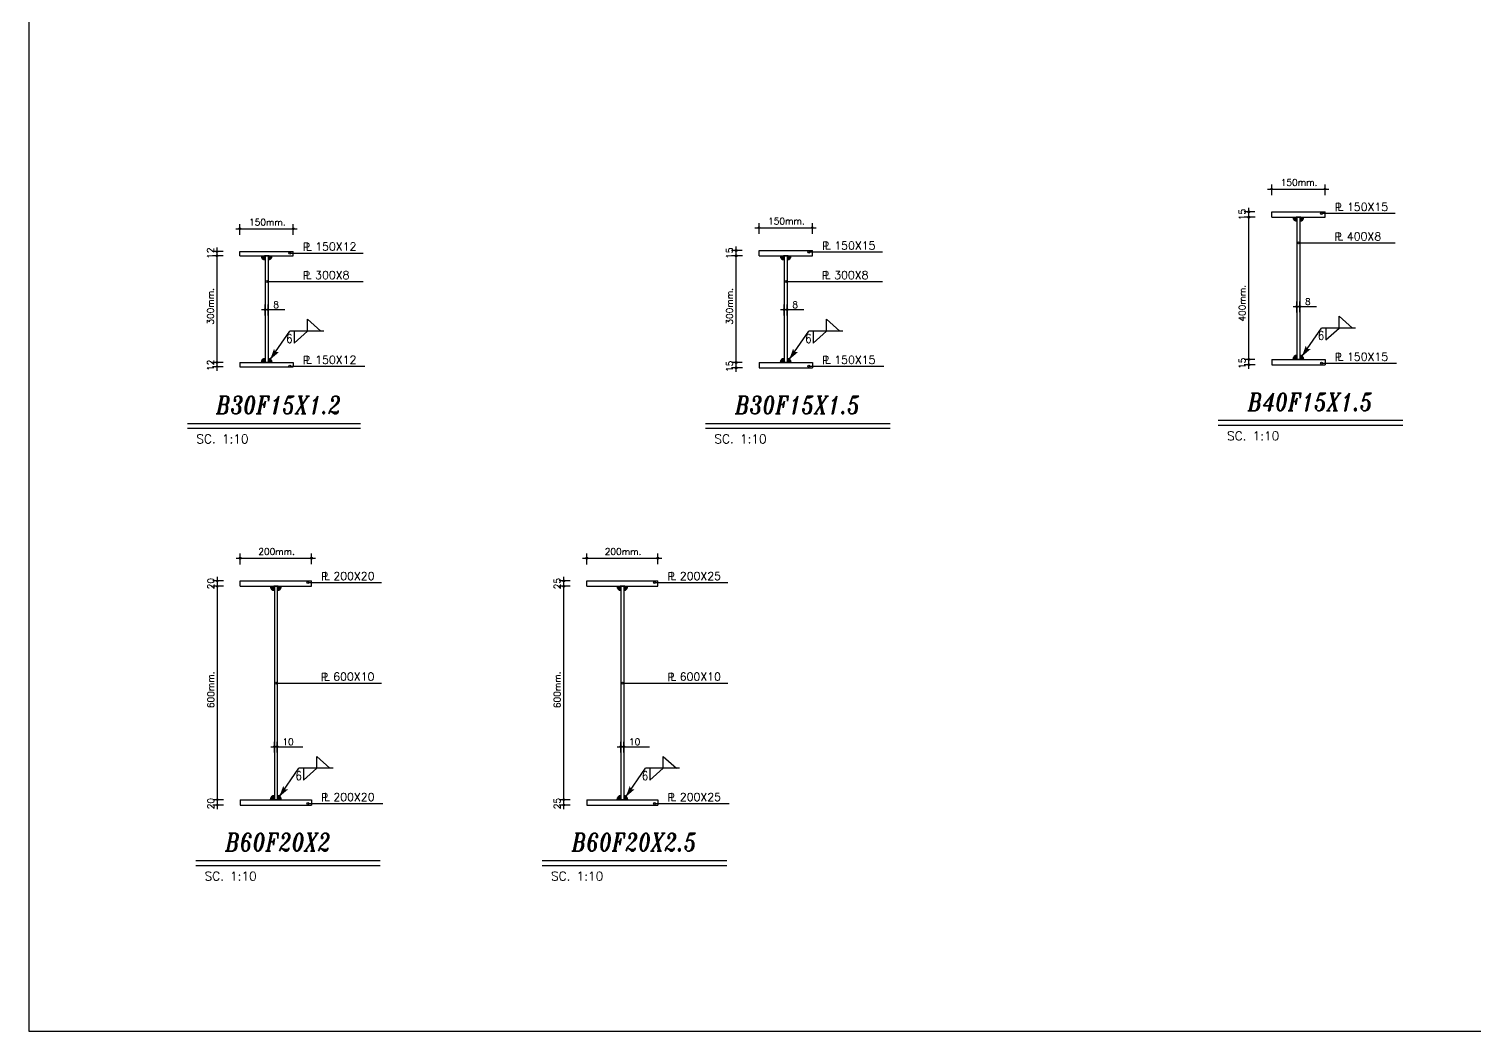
# Model space of a CAD drawing. Header units: inches. Extents: x 1387 to 2676, y -3554 to -2136.
# Drawn here: x 2491.36 to 2531.99, y -2533.6 to -2505.43 of the extents above; entities that cross this region are included whole.
import ezdxf

# ---------------------------------------------------------------- set-up
doc = ezdxf.new("R2010")
doc.units = ezdxf.units.IN
doc.header["$MEASUREMENT"] = 0
doc.linetypes.add('HIDDEN', pattern=[0.375, 0.25, -0.125])
for name, color, linetype in [('1', 1, 'Continuous'), ('1R', 1, 'Continuous'), ('3', 3, 'HIDDEN'), ('3G', 3, 'Continuous'), ('4C', 4, 'Continuous'), ('7', 7, 'Continuous'), ('TEXT-1', 3, 'Continuous')]:
    doc.layers.add(name, color=color, linetype=linetype)
doc.styles.add('ITALICT', font='italict')
doc.styles.add('ROMANS', font='ROMANS')

msp = doc.modelspace()

# ---------------------------------------------------------------- hatches: boundary and pattern name
at = {"layer": 'TEXT-1'}
for points in [[(2527.01178557, -2510.83315637, -0.4142135624), (2526.89702325, -2510.71839405), (2527.01178557, -2510.71839405)], [(2527.09178557, -2510.83315637, 0.4142135624), (2527.20654789, -2510.71839405), (2527.09178557, -2510.71839405)], [(2498.00270053, -2511.91996654, -0.4142135624), (2497.88793821, -2511.80520422), (2498.00270053, -2511.80520422)], [(2498.08270053, -2511.91996654, 0.4142135624), (2498.19746286, -2511.80520422), (2498.08270053, -2511.80520422)], [(2512.59710974, -2511.91996654, -0.4142135624), (2512.48234742, -2511.80520422), (2512.59710974, -2511.80520422)], [(2512.67710974, -2511.91996654, 0.4142135624), (2512.79187207, -2511.80520422), (2512.67710974, -2511.80520422)], [(2498.00270053, -2514.6904419, 0.4142135624), (2497.88793821, -2514.80520422), (2498.00270053, -2514.80520422)], [(2498.08270053, -2514.6904419, -0.4142135624), (2498.19746286, -2514.80520422), (2498.08270053, -2514.80520422)], [(2512.59710974, -2514.6904419, 0.4142135624), (2512.48234742, -2514.80520422), (2512.59710974, -2514.80520422)], [(2512.67710974, -2514.6904419, -0.4142135624), (2512.79187207, -2514.80520422), (2512.67710974, -2514.80520422)], [(2527.01178557, -2514.60363173, 0.4142135624), (2526.89702325, -2514.71839405), (2527.01178557, -2514.71839405)], [(2527.09178557, -2514.60363173, -0.4142135624), (2527.20654789, -2514.71839405), (2527.09178557, -2514.71839405)], [(2498.26177461, -2521.21111323, -0.4142135624), (2498.14701228, -2521.09635091), (2498.26177461, -2521.09635091)], [(2498.34177461, -2521.21111323, 0.4142135624), (2498.45653693, -2521.09635091), (2498.34177461, -2521.09635091)], [(2508.00445013, -2521.21111323, -0.4142135624), (2507.88968781, -2521.09635091), (2508.00445013, -2521.09635091)], [(2508.08445013, -2521.21111323, 0.4142135624), (2508.19921245, -2521.09635091), (2508.08445013, -2521.09635091)], [(2498.26177461, -2526.98158859, 0.4142135624), (2498.14701228, -2527.09635091), (2498.26177461, -2527.09635091)], [(2498.34177461, -2526.98158859, -0.4142135624), (2498.45653693, -2527.09635091), (2498.34177461, -2527.09635091)], [(2508.00445013, -2526.98158859, 0.4142135624), (2507.88968781, -2527.09635091), (2508.00445013, -2527.09635091)], [(2508.08445013, -2526.98158859, -0.4142135624), (2508.19921245, -2527.09635091), (2508.08445013, -2527.09635091)]]:
    msp.add_hatch(color=256, dxfattribs=at).paths.add_polyline_path(points)

# ---------------------------------------------------------------- linework, layer by layer
at = {"layer": '1'}
msp.add_lwpolyline([(2491.35906312, -2533.60296305), (2572.62741329, -2533.60296305), (2572.62741329, -2476.96996642), (2491.35906312, -2476.96996642)], close=True, dxfattribs=at)
at = {"layer": '1R'}
for p, q in [((2526.18638651, -2509.92740744), (2527.91310816, -2509.92740744)), ((2526.30178557, -2510.10265502), (2526.30178557, -2509.79898114)), ((2527.80178557, -2510.10137072), (2527.80178557, -2509.79769684)), ((2525.83205863, -2510.56839405), (2525.52838475, -2510.56839405)), ((2525.83334294, -2510.71839405), (2525.52966906, -2510.71839405)), ((2525.65809536, -2514.98404049), (2525.65809536, -2510.45707146)), ((2527.70451667, -2510.61076995), (2529.77016482, -2510.61076995)), ((2497.17730147, -2511.04421761), (2498.90402312, -2511.04421761)), ((2497.29270053, -2511.2194652), (2497.29270053, -2510.91579132)), ((2498.79270053, -2511.21818089), (2498.79270053, -2510.91450701)), ((2511.77171068, -2511.01421761), (2513.49843233, -2511.01421761)), ((2511.88710974, -2511.1894652), (2511.88710974, -2510.88579132)), ((2513.38710974, -2511.18818089), (2513.38710974, -2510.88450701)), ((2496.64901032, -2515.04085066), (2496.64901032, -2511.57388163)), ((2511.24341953, -2515.07085066), (2511.24341953, -2511.54388163)), ((2527.05340383, -2511.44074262), (2529.77016482, -2511.44074262)), ((2496.8229736, -2511.68520422), (2496.51929972, -2511.68520422)), ((2496.8242579, -2511.80520422), (2496.52058402, -2511.80520422)), ((2498.69543163, -2511.72758013), (2500.76107978, -2511.72758013)), ((2511.41738281, -2511.65520422), (2511.11370893, -2511.65520422)), ((2511.41866711, -2511.80520422), (2511.11499323, -2511.80520422)), ((2513.28984084, -2511.69758013), (2515.35548899, -2511.69758013)), ((2498.04431879, -2512.52755279), (2500.76107978, -2512.52755279)), ((2512.638728, -2512.52755279), (2515.35548899, -2512.52755279)), ((2498.00270053, -2513.48241682), (2498.00270053, -2513.17874294)), ((2498.08270053, -2513.48113252), (2498.08270053, -2513.17745864)), ((2512.59710974, -2513.48241682), (2512.59710974, -2513.17874294)), ((2512.67710974, -2513.48113252), (2512.67710974, -2513.17745864)), ((2527.01178557, -2513.39560665), (2527.01178557, -2513.09193277)), ((2527.09178557, -2513.39432235), (2527.09178557, -2513.09064847)), ((2497.89856667, -2513.31834501), (2498.55288478, -2513.31834501)), ((2512.49297588, -2513.31834501), (2513.14729399, -2513.31834501)), ((2526.9076517, -2513.23153484), (2527.56196982, -2513.23153484)), ((2498.14088799, -2514.72405501), (2498.69239604, -2513.92312735)), ((2499.65311802, -2513.92312735), (2498.69239604, -2513.92312735)), ((2512.7352972, -2514.72405501), (2513.28680525, -2513.92312735)), ((2514.24752723, -2513.92312735), (2513.28680525, -2513.92312735)), ((2527.14997303, -2514.63724483), (2527.70148107, -2513.83631718)), ((2528.66220305, -2513.83631718), (2527.70148107, -2513.83631718)), ((2496.8229736, -2514.80520422), (2496.51929972, -2514.80520422)), ((2511.41738281, -2514.80520422), (2511.11370893, -2514.80520422)), ((2525.83205863, -2514.71839405), (2525.52838475, -2514.71839405)), ((2527.70451667, -2514.824213), (2529.80905503, -2514.824213)), ((2496.8242579, -2514.92520422), (2496.52058402, -2514.92520422)), ((2498.69543163, -2514.91102318), (2500.79997, -2514.91102318)), ((2511.41866711, -2514.95520422), (2511.11499323, -2514.95520422)), ((2513.28984084, -2514.91102318), (2515.39437921, -2514.91102318)), ((2525.83334294, -2514.86839405), (2525.52966906, -2514.86839405)), ((2497.18637554, -2520.3053643), (2499.41309719, -2520.3053643)), ((2497.30177461, -2520.48061188), (2497.30177461, -2520.176938)), ((2499.30177461, -2520.47932758), (2499.30177461, -2520.1756537)), ((2506.92905106, -2520.3053643), (2509.15577272, -2520.3053643)), ((2507.04445013, -2520.48061188), (2507.04445013, -2520.176938)), ((2509.04445013, -2520.47932758), (2509.04445013, -2520.1756537)), ((2496.65808439, -2527.36199735), (2496.65808439, -2520.83502832)), ((2506.40075991, -2527.36199735), (2506.40075991, -2520.83502832)), ((2496.83204767, -2520.94635091), (2496.52837379, -2520.94635091)), ((2496.83333197, -2521.09635091), (2496.52965809, -2521.09635091)), ((2499.2045057, -2520.98872681), (2501.27015385, -2520.98872681)), ((2506.57472319, -2520.94635091), (2506.27104931, -2520.94635091)), ((2506.5760075, -2521.09635091), (2506.27233362, -2521.09635091)), ((2508.94718123, -2520.98872681), (2511.01282937, -2520.98872681)), ((2498.30339286, -2523.81869948), (2501.27015385, -2523.81869948)), ((2508.04606838, -2523.81869948), (2511.01282937, -2523.81869948)), ((2498.15764074, -2525.6094917), (2499.06195885, -2525.6094917)), ((2498.26177461, -2525.77356351), (2498.26177461, -2525.46988963)), ((2498.34177461, -2525.77227921), (2498.34177461, -2525.46860533)), ((2507.90031626, -2525.6094917), (2508.80463438, -2525.6094917)), ((2508.00445013, -2525.77356351), (2508.00445013, -2525.46988963)), ((2508.08445013, -2525.77227921), (2508.08445013, -2525.46860533)), ((2498.39996206, -2527.01520169), (2498.95147011, -2526.21427404)), ((2499.91219209, -2526.21427404), (2498.95147011, -2526.21427404)), ((2508.14263758, -2527.01520169), (2508.69414563, -2526.21427404)), ((2509.65486761, -2526.21427404), (2508.69414563, -2526.21427404)), ((2496.83204767, -2527.09635091), (2496.52837379, -2527.09635091)), ((2496.83333197, -2527.24635091), (2496.52965809, -2527.24635091)), ((2499.2045057, -2527.20216986), (2501.30904407, -2527.20216986)), ((2506.57472319, -2527.09635091), (2506.27104931, -2527.09635091)), ((2506.5760075, -2527.24635091), (2506.27233362, -2527.24635091)), ((2508.94718123, -2527.20216986), (2511.05171959, -2527.20216986))]:
    msp.add_line(p, q, dxfattribs=at)
at = {"layer": '3'}
for points in [[(2498.14088799, -2514.72405501), (2498.28786296, -2514.5129428), (2498.25110302, -2514.41862947)], [(2512.7352972, -2514.72405501), (2512.88227217, -2514.5129428), (2512.84551223, -2514.41862947)], [(2527.14997303, -2514.63724483), (2527.296948, -2514.42613263), (2527.26018806, -2514.33181929)], [(2527.14997303, -2514.63724483), (2527.296948, -2514.42613263), (2527.39815705, -2514.42787243)], [(2498.14088799, -2514.72405501), (2498.28786296, -2514.5129428), (2498.38907202, -2514.5146826)], [(2512.7352972, -2514.72405501), (2512.88227217, -2514.5129428), (2512.98348123, -2514.5146826)], [(2498.39996206, -2527.01520169), (2498.54693703, -2526.80408949), (2498.51017709, -2526.70977615)], [(2498.39996206, -2527.01520169), (2498.54693703, -2526.80408949), (2498.64814609, -2526.80582929)], [(2508.14263758, -2527.01520169), (2508.28961256, -2526.80408949), (2508.25285262, -2526.70977615)], [(2508.14263758, -2527.01520169), (2508.28961256, -2526.80408949), (2508.39082161, -2526.80582929)]]:
    msp.add_solid(points, dxfattribs=at)
at = {"layer": '3G'}
for p, q in [((2526.30178557, -2510.56839405), (2527.80178557, -2510.56839405)), ((2526.30178557, -2510.71839405), (2526.30178557, -2510.56839405)), ((2526.30178557, -2510.71839405), (2527.80178557, -2510.71839405)), ((2526.98156698, -2510.71839405), (2527.06156698, -2510.71839405)), ((2527.07445893, -2510.71839405), (2526.99445893, -2510.71839405)), ((2527.00737783, -2510.71839405), (2527.08737783, -2510.71839405)), ((2527.01178557, -2510.71839405), (2527.01178557, -2514.71839405)), ((2527.10026979, -2510.71839405), (2527.02026979, -2510.71839405)), ((2527.02911221, -2510.71839405), (2527.10911221, -2510.71839405)), ((2527.12200416, -2510.71839405), (2527.04200416, -2510.71839405)), ((2527.09178557, -2510.71839405), (2527.09178557, -2514.71839405)), ((2527.80178557, -2510.71839405), (2527.80178557, -2510.56839405)), ((2497.29270053, -2511.68520422), (2498.79270053, -2511.68520422)), ((2497.29270053, -2511.80520422), (2497.29270053, -2511.68520422)), ((2497.29270053, -2511.80520422), (2498.79270053, -2511.80520422)), ((2497.97248194, -2511.80520422), (2498.05248194, -2511.80520422)), ((2498.0653739, -2511.80520422), (2497.9853739, -2511.80520422)), ((2497.9982928, -2511.80520422), (2498.0782928, -2511.80520422)), ((2498.00270053, -2511.80520422), (2498.00270053, -2514.80520422)), ((2498.09118475, -2511.80520422), (2498.01118475, -2511.80520422)), ((2498.02002717, -2511.80520422), (2498.10002717, -2511.80520422)), ((2498.11291913, -2511.80520422), (2498.03291913, -2511.80520422)), ((2498.08270053, -2511.80520422), (2498.08270053, -2514.80520422)), ((2498.79270053, -2511.80520422), (2498.79270053, -2511.68520422)), ((2511.88710974, -2511.65520422), (2513.38710974, -2511.65520422)), ((2511.88710974, -2511.80520422), (2511.88710974, -2511.65520422)), ((2511.88710974, -2511.80520422), (2513.38710974, -2511.80520422)), ((2512.56689115, -2511.80520422), (2512.64689115, -2511.80520422)), ((2512.65978311, -2511.80520422), (2512.57978311, -2511.80520422)), ((2512.59270201, -2511.80520422), (2512.67270201, -2511.80520422)), ((2512.59710974, -2511.80520422), (2512.59710974, -2514.80520422)), ((2512.68559396, -2511.80520422), (2512.60559396, -2511.80520422)), ((2512.61443638, -2511.80520422), (2512.69443638, -2511.80520422)), ((2512.70732834, -2511.80520422), (2512.62732834, -2511.80520422)), ((2512.67710974, -2511.80520422), (2512.67710974, -2514.80520422)), ((2513.38710974, -2511.80520422), (2513.38710974, -2511.65520422)), ((2499.19106391, -2513.58899449), (2499.56576643, -2513.92399968)), ((2499.19106391, -2513.92399968), (2499.19106391, -2513.58899449)), ((2513.78547312, -2513.58899449), (2514.16017564, -2513.92399968)), ((2513.78547312, -2513.92399968), (2513.78547312, -2513.58899449)), ((2528.20014895, -2513.50218432), (2528.57485147, -2513.83718951)), ((2528.20014895, -2513.83718951), (2528.20014895, -2513.50218432)), ((2498.81733708, -2513.92225502), (2498.81733708, -2514.25726022)), ((2498.81733708, -2514.25726022), (2499.19203961, -2513.92225502)), ((2513.41174629, -2513.92225502), (2513.41174629, -2514.25726022)), ((2513.41174629, -2514.25726022), (2513.78644882, -2513.92225502)), ((2527.82642212, -2513.83544485), (2527.82642212, -2514.17045005)), ((2527.82642212, -2514.17045005), (2528.20112464, -2513.83544485)), ((2497.29270053, -2514.80520422), (2498.79270053, -2514.80520422)), ((2497.29270053, -2514.80520422), (2497.29270053, -2514.92520422)), ((2498.0653739, -2514.80520422), (2497.9853739, -2514.80520422)), ((2498.00748194, -2514.80520422), (2498.08748194, -2514.80520422)), ((2498.02002717, -2514.80520422), (2498.10002717, -2514.80520422)), ((2498.11291913, -2514.80520422), (2498.03291913, -2514.80520422)), ((2498.79270053, -2514.80520422), (2498.79270053, -2514.92520422)), ((2511.88710974, -2514.80520422), (2513.38710974, -2514.80520422)), ((2511.88710974, -2514.80520422), (2511.88710974, -2514.95520422)), ((2512.65978311, -2514.80520422), (2512.57978311, -2514.80520422)), ((2512.60189115, -2514.80520422), (2512.68189115, -2514.80520422)), ((2512.61443638, -2514.80520422), (2512.69443638, -2514.80520422)), ((2512.70732834, -2514.80520422), (2512.62732834, -2514.80520422)), ((2513.38710974, -2514.80520422), (2513.38710974, -2514.95520422)), ((2526.30178557, -2514.71839405), (2527.80178557, -2514.71839405)), ((2526.30178557, -2514.71839405), (2526.30178557, -2514.86839405)), ((2527.07445893, -2514.71839405), (2526.99445893, -2514.71839405)), ((2527.01656698, -2514.71839405), (2527.09656698, -2514.71839405)), ((2527.02911221, -2514.71839405), (2527.10911221, -2514.71839405)), ((2527.12200416, -2514.71839405), (2527.04200416, -2514.71839405)), ((2527.80178557, -2514.71839405), (2527.80178557, -2514.86839405)), ((2497.29270053, -2514.92520422), (2498.79270053, -2514.92520422)), ((2511.88710974, -2514.95520422), (2513.38710974, -2514.95520422)), ((2526.30178557, -2514.86839405), (2527.80178557, -2514.86839405)), ((2524.79985195, -2516.43087462), (2529.98790048, -2516.43087462)), ((2495.81795951, -2516.51768479), (2500.68565778, -2516.51768479)), ((2495.81795951, -2516.65209818), (2500.68565778, -2516.65209818)), ((2510.38517613, -2516.51768479), (2515.57322465, -2516.51768479)), ((2510.38517613, -2516.65209818), (2515.57322465, -2516.65209818)), ((2524.79985195, -2516.565288), (2529.98790048, -2516.565288)), ((2497.30177461, -2520.94635091), (2499.30177461, -2520.94635091)), ((2497.30177461, -2521.09635091), (2497.30177461, -2520.94635091)), ((2497.30177461, -2521.09635091), (2499.30177461, -2521.09635091)), ((2498.23155601, -2521.09635091), (2498.31155601, -2521.09635091)), ((2498.32444797, -2521.09635091), (2498.24444797, -2521.09635091)), ((2498.25736687, -2521.09635091), (2498.33736687, -2521.09635091)), ((2498.26177461, -2521.09635091), (2498.26177461, -2527.09635091)), ((2498.35025882, -2521.09635091), (2498.27025882, -2521.09635091)), ((2498.27910124, -2521.09635091), (2498.35910124, -2521.09635091)), ((2498.3719932, -2521.09635091), (2498.2919932, -2521.09635091)), ((2498.34177461, -2521.09635091), (2498.34177461, -2527.09635091)), ((2499.30177461, -2521.09635091), (2499.30177461, -2520.94635091)), ((2507.04445013, -2520.94635091), (2509.04445013, -2520.94635091)), ((2507.04445013, -2521.09635091), (2507.04445013, -2520.94635091)), ((2507.04445013, -2521.09635091), (2509.04445013, -2521.09635091)), ((2507.97423154, -2521.09635091), (2508.05423154, -2521.09635091)), ((2508.06712349, -2521.09635091), (2507.98712349, -2521.09635091)), ((2508.00004239, -2521.09635091), (2508.08004239, -2521.09635091)), ((2508.00445013, -2521.09635091), (2508.00445013, -2527.09635091)), ((2508.09293435, -2521.09635091), (2508.01293435, -2521.09635091)), ((2508.02177677, -2521.09635091), (2508.10177677, -2521.09635091)), ((2508.11466872, -2521.09635091), (2508.03466872, -2521.09635091)), ((2508.08445013, -2521.09635091), (2508.08445013, -2527.09635091)), ((2509.04445013, -2521.09635091), (2509.04445013, -2520.94635091)), ((2499.07641116, -2526.21340171), (2499.07641116, -2526.54840691)), ((2499.07641116, -2526.54840691), (2499.45111368, -2526.21340171)), ((2499.45013798, -2525.88014118), (2499.8248405, -2526.21514637)), ((2499.45013798, -2526.21514637), (2499.45013798, -2525.88014118)), ((2508.81908668, -2526.21340171), (2508.81908668, -2526.54840691)), ((2508.81908668, -2526.54840691), (2509.1937892, -2526.21340171)), ((2509.1928135, -2525.88014118), (2509.56751603, -2526.21514637)), ((2509.1928135, -2526.21514637), (2509.1928135, -2525.88014118)), ((2497.30177461, -2527.09635091), (2499.30177461, -2527.09635091)), ((2497.30177461, -2527.09635091), (2497.30177461, -2527.24635091)), ((2497.30177461, -2527.24635091), (2499.30177461, -2527.24635091)), ((2498.32444797, -2527.09635091), (2498.24444797, -2527.09635091)), ((2498.26655601, -2527.09635091), (2498.34655601, -2527.09635091)), ((2498.27910124, -2527.09635091), (2498.35910124, -2527.09635091)), ((2498.3719932, -2527.09635091), (2498.2919932, -2527.09635091)), ((2499.30177461, -2527.09635091), (2499.30177461, -2527.24635091)), ((2507.04445013, -2527.09635091), (2509.04445013, -2527.09635091)), ((2507.04445013, -2527.09635091), (2507.04445013, -2527.24635091)), ((2507.04445013, -2527.24635091), (2509.04445013, -2527.24635091)), ((2508.06712349, -2527.09635091), (2507.98712349, -2527.09635091)), ((2508.00923154, -2527.09635091), (2508.08923154, -2527.09635091)), ((2508.02177677, -2527.09635091), (2508.10177677, -2527.09635091)), ((2508.11466872, -2527.09635091), (2508.03466872, -2527.09635091)), ((2509.04445013, -2527.09635091), (2509.04445013, -2527.24635091)), ((2496.04984099, -2528.80883148), (2501.23788951, -2528.80883148)), ((2496.04984099, -2528.94324487), (2501.23788951, -2528.94324487)), ((2505.79251651, -2528.80883148), (2510.98056504, -2528.80883148)), ((2505.79251651, -2528.94324487), (2510.98056504, -2528.94324487))]:
    msp.add_line(p, q, dxfattribs=at)
for centre, start, end in [((2527.01178557, -2510.71839405), 180, 270), ((2527.01178557, -2510.71839405), 180, 270), ((2527.09178557, -2510.71839405), 270, 0), ((2527.09178557, -2510.71839405), 270, 0), ((2498.00270053, -2511.80520422), 180, 270), ((2498.00270053, -2511.80520422), 180, 270), ((2498.08270053, -2511.80520422), 270, 0), ((2498.08270053, -2511.80520422), 270, 0), ((2512.59710974, -2511.80520422), 180, 270), ((2512.59710974, -2511.80520422), 180, 270), ((2512.67710974, -2511.80520422), 270, 0), ((2512.67710974, -2511.80520422), 270, 0), ((2498.00270053, -2514.80520422), 90, 180), ((2498.08270053, -2514.80520422), 0, 90), ((2512.59710974, -2514.80520422), 90, 180), ((2512.67710974, -2514.80520422), 0, 90), ((2527.01178557, -2514.71839405), 90, 180), ((2527.09178557, -2514.71839405), 0, 90), ((2498.26177461, -2521.09635091), 180, 270), ((2498.26177461, -2521.09635091), 180, 270), ((2498.34177461, -2521.09635091), 270, 0), ((2498.34177461, -2521.09635091), 270, 0), ((2508.00445013, -2521.09635091), 180, 270), ((2508.00445013, -2521.09635091), 180, 270), ((2508.08445013, -2521.09635091), 270, 0), ((2508.08445013, -2521.09635091), 270, 0), ((2498.26177461, -2527.09635091), 90, 180), ((2498.34177461, -2527.09635091), 0, 90), ((2508.00445013, -2527.09635091), 90, 180), ((2508.08445013, -2527.09635091), 0, 90)]:
    msp.add_arc(centre, 0.11476232, start, end, dxfattribs=at)
at = {"layer": '7'}
for centre, radius in [((2526.30178557, -2509.92740744), 0.02443679), ((2527.80178557, -2509.92740744), 0.02443679), ((2525.65809536, -2510.56839405), 0.02443679), ((2525.65809536, -2510.71839405), 0.02443679), ((2527.70451667, -2510.61076995), 0.02909142), ((2497.29270053, -2511.04421761), 0.02443679), ((2498.79270053, -2511.04421761), 0.02443679), ((2511.88710974, -2511.01421761), 0.02443679), ((2513.38710974, -2511.01421761), 0.02443679), ((2527.05340383, -2511.44074262), 0.02909142), ((2496.64901032, -2511.68520422), 0.02443679), ((2496.64901032, -2511.80520422), 0.02443679), ((2498.69543163, -2511.72758013), 0.02909142), ((2511.24341953, -2511.65520422), 0.02443679), ((2511.24341953, -2511.80520422), 0.02443679), ((2513.28984084, -2511.69758013), 0.02909142), ((2498.04431879, -2512.52755279), 0.02909142), ((2512.638728, -2512.52755279), 0.02909142), ((2527.01178557, -2513.23153484), 0.02443679), ((2527.09178557, -2513.23153484), 0.02443679), ((2498.00270053, -2513.31834501), 0.02443679), ((2498.08270053, -2513.31834501), 0.02443679), ((2512.59710974, -2513.31834501), 0.02443679), ((2512.67710974, -2513.31834501), 0.02443679), ((2496.64901032, -2514.80520422), 0.02443679), ((2511.24341953, -2514.80520422), 0.02443679), ((2525.65809536, -2514.71839405), 0.02443679), ((2525.65809536, -2514.86839405), 0.02443679), ((2527.70451667, -2514.824213), 0.02909142), ((2496.64901032, -2514.92520422), 0.02443679), ((2498.69543163, -2514.91102318), 0.02909142), ((2511.24341953, -2514.95520422), 0.02443679), ((2513.28984084, -2514.91102318), 0.02909142), ((2497.30177461, -2520.3053643), 0.02443679), ((2499.30177461, -2520.3053643), 0.02443679), ((2507.04445013, -2520.3053643), 0.02443679), ((2509.04445013, -2520.3053643), 0.02443679), ((2496.65808439, -2520.94635091), 0.02443679), ((2506.40075991, -2520.94635091), 0.02443679), ((2496.65808439, -2521.09635091), 0.02443679), ((2499.2045057, -2520.98872681), 0.02909142), ((2506.40075991, -2521.09635091), 0.02443679), ((2508.94718123, -2520.98872681), 0.02909142), ((2498.30339286, -2523.81869948), 0.02909142), ((2508.04606838, -2523.81869948), 0.02909142), ((2498.26177461, -2525.6094917), 0.02443679), ((2498.34177461, -2525.6094917), 0.02443679), ((2508.00445013, -2525.6094917), 0.02443679), ((2508.08445013, -2525.6094917), 0.02443679), ((2496.65808439, -2527.09635091), 0.02443679), ((2496.65808439, -2527.24635091), 0.02443679), ((2499.2045057, -2527.20216986), 0.02909142), ((2506.40075991, -2527.09635091), 0.02443679), ((2506.40075991, -2527.24635091), 0.02443679), ((2508.94718123, -2527.20216986), 0.02909142)]:
    msp.add_circle(centre, radius, dxfattribs=at)

# ---------------------------------------------------------------- texts
at = {"layer": '3G', "style": 'ROMANS'}
for s, height, p in [('150mm.', 0.1848, (2526.55872475, -2509.83403208)), ('P', 0.225, (2528.07340612, -2510.55222455)), ('L', 0.225, (2528.15604508, -2510.53448961)), ('150X15', 0.225, (2528.4189744, -2510.54239646)), ('150mm.', 0.1848, (2497.54963971, -2510.95084225)), ('150mm.', 0.1848, (2512.14404892, -2510.92084225)), ('P', 0.225, (2528.07027862, -2511.38219721)), ('L', 0.225, (2528.15291757, -2511.36446228)), ('400X8', 0.225, (2528.4158469, -2511.37236912)), ('P', 0.225, (2499.06432109, -2511.66903472)), ('L', 0.225, (2499.14696004, -2511.65129979)), ('150X12', 0.225, (2499.40988937, -2511.65920663)), ('P', 0.225, (2513.6587303, -2511.63903472)), ('L', 0.225, (2513.74136925, -2511.62129979)), ('150X15', 0.225, (2514.00429858, -2511.62920663)), ('P', 0.225, (2499.06119358, -2512.46900739)), ('L', 0.225, (2499.14383253, -2512.45127245)), ('300X8', 0.225, (2499.40676186, -2512.4591793)), ('P', 0.225, (2513.65560279, -2512.46900739)), ('L', 0.225, (2513.73824174, -2512.45127245)), ('300X8', 0.225, (2514.00117107, -2512.4591793)), ('8', 0.1848, (2498.22857445, -2513.27258524)), ('8', 0.1848, (2512.82298366, -2513.27258524)), ('8', 0.1848, (2527.23765949, -2513.18577506)), ('P', 0.225, (2499.06432109, -2514.85247777)), ('L', 0.225, (2499.14696004, -2514.83474284)), ('150X12', 0.225, (2499.40988937, -2514.84264968)), ('P', 0.225, (2513.6587303, -2514.85247777)), ('L', 0.225, (2513.74136925, -2514.83474284)), ('150X15', 0.225, (2514.00429858, -2514.84264968)), ('P', 0.225, (2528.07340612, -2514.7656676)), ('L', 0.225, (2528.15604508, -2514.74793267)), ('150X15', 0.225, (2528.4189744, -2514.75583951)), ('SC. 1:10', 0.249999993, (2496.06526962, -2517.07971956)), ('SC. 1:10', 0.249999993, (2510.63248624, -2517.07971956)), ('SC. 1:10', 0.249999993, (2525.04716207, -2516.99290938)), ('200mm.', 0.1848, (2497.80871379, -2520.21198894)), ('200mm.', 0.1848, (2507.55138931, -2520.21198894)), ('P', 0.225, (2499.57339516, -2520.93018141)), ('L', 0.225, (2499.65603411, -2520.91244648)), ('200X20', 0.225, (2499.91896344, -2520.92035332)), ('P', 0.225, (2509.31607068, -2520.93018141)), ('L', 0.225, (2509.39870964, -2520.91244648)), ('200X25', 0.225, (2509.66163896, -2520.92035332)), ('P', 0.225, (2499.57026765, -2523.76015407)), ('L', 0.225, (2499.6529066, -2523.74241914)), ('600X10', 0.225, (2499.91583593, -2523.75032598)), ('P', 0.225, (2509.31294317, -2523.76015407)), ('L', 0.225, (2509.39558213, -2523.74241914)), ('600X10', 0.225, (2509.65851145, -2523.75032598)), ('10', 0.1848, (2498.48764852, -2525.56373192)), ('10', 0.1848, (2508.23032404, -2525.56373192)), ('P', 0.225, (2499.57339516, -2527.14362446)), ('L', 0.225, (2499.65603411, -2527.12588953)), ('200X20', 0.225, (2499.91896344, -2527.13379637)), ('P', 0.225, (2509.31607068, -2527.14362446)), ('L', 0.225, (2509.39870964, -2527.12588953)), ('200X25', 0.225, (2509.66163896, -2527.13379637)), ('SC. 1:10', 0.249999993, (2496.2971511, -2529.37086624)), ('SC. 1:10', 0.249999993, (2506.03982663, -2529.37086624))]:
    msp.add_text(s, height=height, dxfattribs=at).set_placement(p)
for s, p in [('15', (2525.56471999, -2510.80229359)), ('12', (2496.55563495, -2511.88910376)), ('15', (2511.15004416, -2511.88910376)), ('300mm.', (2496.55563495, -2513.74042225)), ('300mm.', (2511.15004416, -2513.74042225)), ('400mm.', (2525.56471999, -2513.65361208)), ('12', (2496.55563495, -2515.0427519)), ('15', (2511.15004416, -2515.0727519)), ('15', (2525.56471999, -2514.98594172)), ('20', (2496.56470903, -2521.18025045)), ('25', (2506.30738455, -2521.18025045)), ('600mm.', (2496.56470903, -2524.52168587)), ('600mm.', (2506.30738455, -2524.52168587)), ('20', (2496.56470903, -2527.36389858)), ('25', (2506.30738455, -2527.36389858))]:
    msp.add_text(s, height=0.1848, rotation=90, dxfattribs=at).set_placement(p)
at = {"layer": '3G', "style": 'ROMANS', "width": 0.8}
for p in [(2498.59802041, -2514.258368), (2513.19242962, -2514.258368), (2527.60710545, -2514.17155783), (2498.85709448, -2526.54951469), (2508.59977001, -2526.54951469)]:
    msp.add_text('6', height=0.25, dxfattribs=at).set_placement(p)
at = {"layer": '4C', "style": 'ITALICT', "width": 0.8}
for s, p in [('B30F15X1.2', (2496.62136403, -2516.25067314)), ('B30F15X1.5', (2511.21577324, -2516.25067314)), ('B40F15X1.5', (2525.63044907, -2516.16386297)), ('B60F20X2', (2496.8804381, -2528.54181983)), ('B60F20X2.5', (2506.62311362, -2528.54181983))]:
    msp.add_text(s, height=0.5, dxfattribs=at).set_placement(p)

doc.saveas('drawing.dxf')
